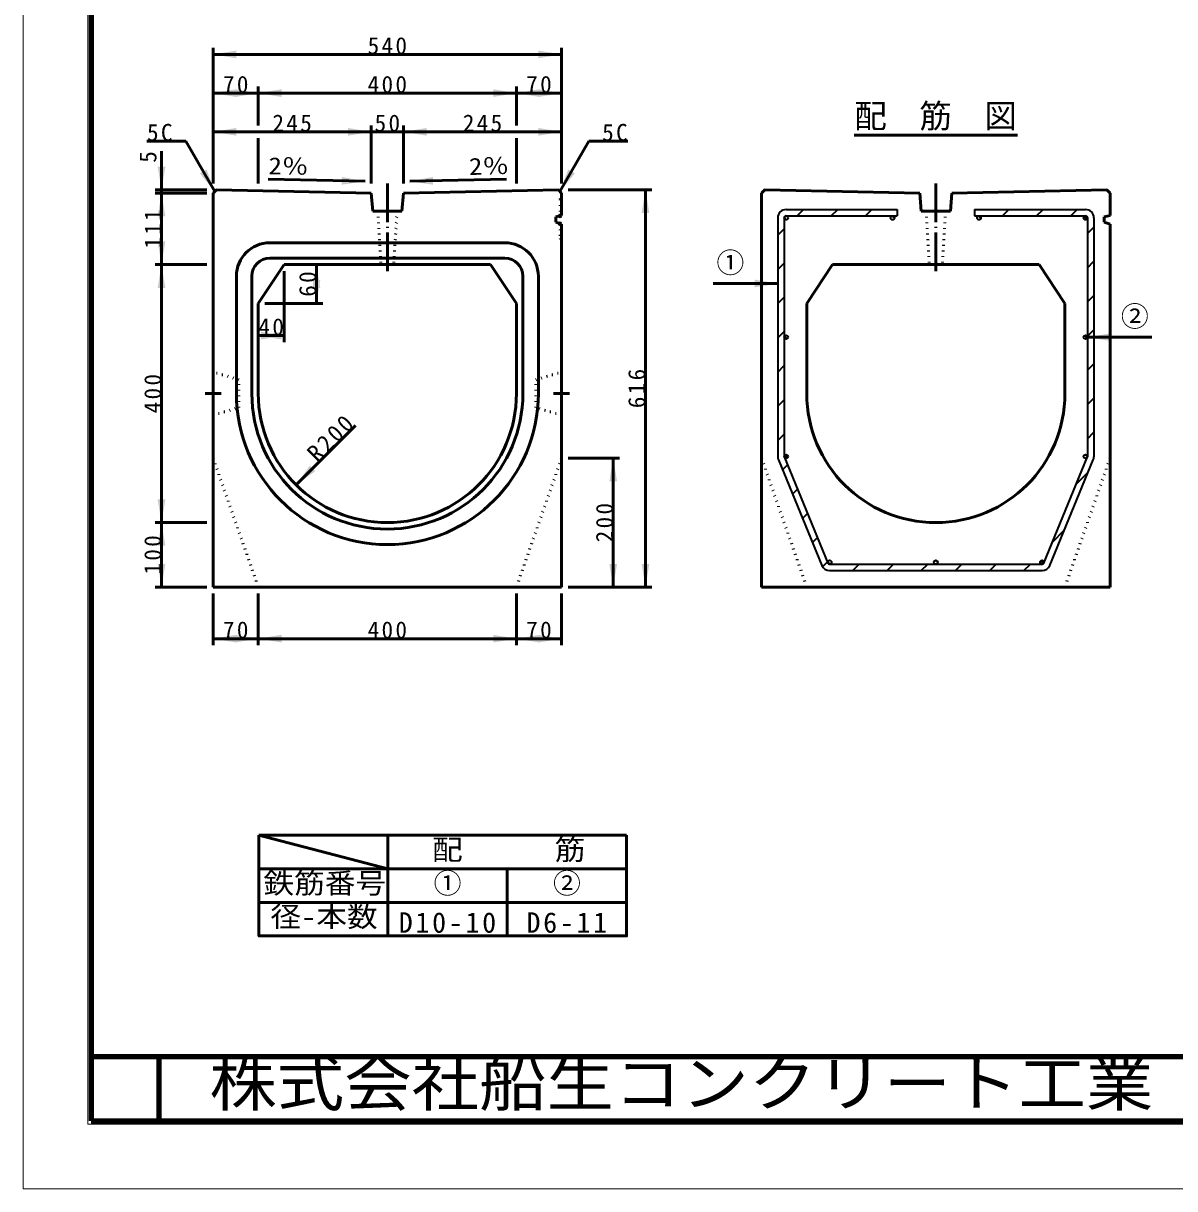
# Model space of a CAD drawing. Units: millimetres, scale not verified. Extents: x -2102 to 2102, y -1485 to 1485.
# Drawn here: x -2102 to -318, y -1485 to 322 of the extents above; entities that cross this region are included whole.
import ezdxf
from ezdxf.enums import TextEntityAlignment as Align

# ---------------------------------------------------------------- set-up
doc = ezdxf.new("R2010")
doc.units = ezdxf.units.MM
doc.header["$LTSCALE"] = 5
doc.header["$PDMODE"] = 32
doc.header["$PDSIZE"] = 2.5
doc.linetypes.add('DOTTED', pattern=[1.75, 0.25, -1.5])
doc.linetypes.add('LONG_DASHED_DOTTED', pattern=[15.25, 12, -1.5, 0.25, -1.5])
doc.layers.add('0-0_V-nasSTD', color=7, linetype='Continuous', lineweight=35)
doc.layers.add('0-1_0', color=7, linetype='Continuous', lineweight=50)
doc.styles.add('ＭＳ ゴシック', font='')
doc.styles.get('ＭＳ ゴシック').set_extended_font_data('MS Gothic')

msp = doc.modelspace()

# ---------------------------------------------------------------- linework, layer by layer
at = {"layer": '0-0_V-nasSTD', "lineweight": 100}
for p, q in [((-1997.5, 1380), (-1997.5, -1380)), ((-1892.5, -1280), (-1892.5, -1380)), ((-1997.5, -1380), (1997.5, -1380))]:
    msp.add_line(p, q, dxfattribs=at)
at = {"layer": '0-0_V-nasSTD', "lineweight": 50}
for p, q in [((-1738.332, 143.887), (-1738.332, 73.887)), ((-1338.332, 143.887), (-1338.332, 73.887)), ((-713.332, 58.887), (-710.832, 30.887)), ((-663.332, 58.887), (-665.832, 30.887)), ((-665.832, 30.887), (-710.832, 30.887)), ((-703.332, 30.887), (-673.332, 30.887)), ((-1737.5, -937), (-1737.5, -989)), ((-1537.5, -937), (-1737.5, -937)), ((-1352.5, -937), (-1537.5, -937)), ((-1167.5, -937), (-1352.5, -937)), ((-1167.5, -989), (-1167.5, -937)), ((-1737.5, -989), (-1737.5, -1041)), ((-1537.5, -989), (-1737.5, -989)), ((-1537.5, -1041), (-1537.5, -989)), ((-1352.5, -989), (-1167.5, -989)), ((-1537.5, -1041), (-1737.5, -1041))]:
    msp.add_line(p, q, dxfattribs=at)
at = {"layer": '0-0_V-nasSTD'}
for p, q in [((-933.332, 20.387), (-933.332, -350.022)), ((-923.332, 20.387), (-923.332, -350.031)), ((-923.279, 20.95), (-919.769, 17.44)), ((-920.332, 33.387), (-748.332, 33.387)), ((-920.332, 23.387), (-748.332, 23.387)), ((-903.405, 23.387), (-893.405, 33.387)), ((-850.372, 23.387), (-840.372, 33.387)), ((-797.339, 23.387), (-787.339, 33.387)), ((-755.947, 23.323), (-752.396, 19.773)), ((-748.332, 33.387), (-748.332, 23.387)), ((-628.332, 33.387), (-628.332, 23.387)), ((-628.332, 33.387), (-456.332, 33.387)), ((-628.332, 33.295), (-628.24, 33.387)), ((-628.332, 33.387), (-628.332, 23.387)), ((-628.332, 23.387), (-456.332, 23.387)), ((-621.644, 23.371), (-618.349, 20.076)), ((-585.207, 23.387), (-575.207, 33.387)), ((-532.174, 23.387), (-522.174, 33.387)), ((-479.141, 23.387), (-469.141, 33.387)), ((-458.295, 22.656), (-454.063, 18.425)), ((-453.332, 20.387), (-453.332, -350.031)), ((-443.332, 20.387), (-443.332, -350.027)), ((-933.332, -6.54), (-923.332, 3.46)), ((-453.332, -3.837), (-443.332, 6.163)), ((-933.332, -59.573), (-923.332, -49.573)), ((-453.332, -56.87), (-443.332, -46.87)), ((-933.332, -112.606), (-923.332, -102.606)), ((-453.332, -109.903), (-443.332, -99.903)), ((-933.332, -165.639), (-923.332, -155.639)), ((-457.595, -161.892), (-453.611, -165.875)), ((-453.332, -162.936), (-443.332, -152.936)), ((-922.978, -163.199), (-918.918, -167.259)), ((-933.332, -218.672), (-923.332, -208.672)), ((-453.332, -215.969), (-443.332, -205.969)), ((-933.332, -271.705), (-923.332, -261.705)), ((-453.332, -269.002), (-443.332, -259.002)), ((-933.332, -324.738), (-923.332, -314.738)), ((-453.332, -322.035), (-443.332, -312.035)), ((-932.353, -354.972), (-864.992, -518.563)), ((-932.353, -354.972), (-932.353, -354.972)), ((-923.107, -351.173), (-855.749, -514.756)), ((-923.107, -351.173), (-923.107, -351.173)), ((-922.493, -347.532), (-918.251, -351.774)), ((-520.916, -514.756), (-453.558, -351.173)), ((-511.671, -518.563), (-444.312, -354.977)), ((-456.698, -346.636), (-453.355, -349.979)), ((-453.558, -351.173), (-453.558, -351.173)), ((-444.312, -354.977), (-444.312, -354.977)), ((-925.989, -370.428), (-918.331, -362.77)), ((-470.443, -392.179), (-452.061, -373.797)), ((-910.521, -407.993), (-902.863, -400.335)), ((-895.053, -445.558), (-887.395, -437.9)), ((-507.566, -482.335), (-489.184, -463.953)), ((-879.585, -483.123), (-871.927, -475.465)), ((-864.992, -518.563), (-864.992, -518.563)), ((-863.971, -520.542), (-856.459, -513.03)), ((-855.929, -513.09), (-852.452, -516.567)), ((-855.749, -514.756), (-855.749, -514.756)), ((-855.749, -514.756), (-855.749, -514.756)), ((-852.975, -516.613), (-523.69, -516.613)), ((-817.009, -526.613), (-807.009, -516.613)), ((-763.976, -526.613), (-753.976, -516.613)), ((-710.943, -526.613), (-700.943, -516.613)), ((-688.68, -510.634), (-685.353, -513.961)), ((-657.91, -526.613), (-647.91, -516.613)), ((-604.877, -526.613), (-594.877, -516.613)), ((-551.844, -526.613), (-541.844, -516.613)), ((-525.476, -511.203), (-521.28, -515.4)), ((-520.916, -514.756), (-520.916, -514.756)), ((-520.916, -514.756), (-520.916, -514.756)), ((-511.671, -518.563), (-511.671, -518.563)), ((-852.971, -526.613), (-523.691, -526.613))]:
    msp.add_line(p, q, dxfattribs=at)
at = {"layer": '0-0_V-nasSTD', "lineweight": 18}
for points in [[(-2102.5, -1485), (-2102.5, 1485), (2102.5, 1485), (2102.5, -1485)], [(-2002.5, -1385), (-2002.5, 1385), (2002.5, 1385), (2002.5, -1385)]]:
    msp.add_lwpolyline(points, close=True, dxfattribs=at)
at = {"layer": '0-0_V-nasSTD', "lineweight": 50}
for points in [[(-1737.5, -937), (-1537.5, -989), (-1537.5, -937)], [(-1537.5, -1093), (-1537.5, -1041), (-1537.5, -989), (-1537.5, -1041), (-1352.5, -1041), (-1352.5, -989), (-1537.5, -989)], [(-1352.5, -1041), (-1352.5, -989), (-1352.5, -1041)], [(-1352.5, -1041), (-1167.5, -1041), (-1167.5, -989)], [(-1352.5, -1093), (-1167.5, -1093), (-1167.5, -1041), (-1167.5, -989)], [(-1167.5, -1093), (-1167.5, -1041), (-1167.5, -989), (-1167.5, -1041)], [(-1737.5, -1041), (-1737.5, -1093), (-1537.5, -1093)], [(-1537.5, -1093), (-1537.5, -1041), (-1537.5, -1093)], [(-1537.5, -1093), (-1352.5, -1093), (-1352.5, -1041)], [(-1352.5, -1093), (-1352.5, -1041), (-1352.5, -1093)], [(-1167.5, -1093), (-1167.5, -1041), (-1167.5, -1093)]]:
    msp.add_lwpolyline(points, dxfattribs=at)
at = {"layer": '0-0_V-nasSTD'}
for centre in [(-920.332, 20.387), (-755.332, 20.387), (-621.332, 20.387), (-456.332, 20.387), (-920.332, -164.613), (-456.332, -164.613), (-920.332, -349.613), (-456.332, -349.613), (-852.975, -513.613), (-688.332, -513.613), (-523.69, -513.613)]:
    msp.add_circle(centre, 3, dxfattribs=at)
for centre, radius, start, end in [((-920.332, 20.387), 13, 90, 180), ((-920.332, 20.387), 3, 90, 180), ((-920.332, 20.387), 3, 90, 180), ((-920.332, 20.387), 3, 90, 180), ((-456.332, 20.387), 13, 0, 90), ((-456.332, 20.387), 3, 0, 90), ((-456.332, 20.387), 3, 0, 90), ((-456.332, 20.387), 3, 0, 90), ((-920.332, -350.022), 13, 180, 202.38013), ((-920.332, -350.031), 3, 180, 202.38013), ((-920.332, -350.031), 3, 180, 202.38013), ((-456.332, -350.031), 3, 337.61987, 0), ((-456.332, -350.031), 3, 337.61987, 0), ((-456.332, -350.027), 13, 337.61987, 0), ((-852.971, -513.613), 13, 202.38013, 270), ((-852.975, -513.613), 3, 202.38013, 270), ((-852.975, -513.613), 3, 202.38013, 270), ((-852.975, -513.613), 3, 202.38053, 270.00103), ((-523.691, -513.613), 13, 270, 337.61987), ((-523.69, -513.613), 3, 270, 337.61987), ((-523.69, -513.613), 3, 270, 337.61987), ((-523.69, -513.613), 3, 269.99901, 337.61947)]:
    msp.add_arc(centre, radius, start, end, dxfattribs=at)
for points in [[(-1808.332, 273.887), (-1772.332, 267.887), (-1772.332, 279.887)], [(-1304.332, 267.887), (-1304.332, 279.887), (-1268.332, 273.887)], [(-1808.332, 213.887), (-1772.332, 207.887), (-1772.332, 219.887)], [(-1774.332, 207.887), (-1774.332, 219.887), (-1738.332, 213.887)], [(-1738.332, 213.887), (-1702.332, 207.887), (-1702.332, 219.887)], [(-1374.332, 207.887), (-1374.332, 219.887), (-1338.332, 213.887)], [(-1338.332, 213.887), (-1302.332, 207.887), (-1302.332, 219.887)], [(-1304.332, 207.887), (-1304.332, 219.887), (-1268.332, 213.887)], [(-1808.332, 153.887), (-1772.332, 147.887), (-1772.332, 159.887)], [(-1599.332, 147.887), (-1599.332, 159.887), (-1563.332, 153.887)], [(-1513.332, 153.887), (-1477.332, 147.887), (-1477.332, 159.887)], [(-1304.332, 147.887), (-1304.332, 159.887), (-1268.332, 153.887)], [(-1894.332, 99.887), (-1888.332, 63.887), (-1882.332, 99.887)], [(-1829.029, 89.564), (-1818.636, 95.564), (-1805.832, 61.387)], [(-1270.832, 61.387), (-1258.029, 95.564), (-1247.636, 89.564)], [(-1609.064, 71.853), (-1608.814, 83.851), (-1572.947, 77.102)], [(-1503.718, 77.102), (-1467.851, 83.851), (-1467.601, 71.853)], [(-1894.332, 22.887), (-1888.332, 58.887), (-1882.332, 22.887)], [(-1144.332, 27.887), (-1138.332, 63.887), (-1132.332, 27.887)], [(-1894.332, -16.113), (-1888.332, -52.113), (-1882.332, -16.113)], [(-1894.332, -88.113), (-1888.332, -52.113), (-1882.332, -88.113)], [(-1654.332, -88.113), (-1648.332, -52.113), (-1642.332, -88.113)], [(-1654.332, -76.113), (-1648.332, -112.113), (-1642.332, -76.113)], [(-969.332, -87.366), (-969.332, -75.366), (-933.332, -81.366)], [(-1738.332, -162.113), (-1702.332, -168.113), (-1702.332, -156.113)], [(-1734.332, -168.113), (-1734.332, -156.113), (-1698.332, -162.113)], [(-453.332, -164.613), (-417.332, -170.613), (-417.332, -158.613)], [(-1194.332, -388.113), (-1188.332, -352.113), (-1182.332, -388.113)], [(-1679.754, -393.535), (-1658.541, -363.836), (-1650.055, -372.321)], [(-1894.332, -416.113), (-1888.332, -452.113), (-1882.332, -416.113)], [(-1894.332, -488.113), (-1888.332, -452.113), (-1882.332, -488.113)], [(-1894.332, -516.113), (-1888.332, -552.113), (-1882.332, -516.113)], [(-1194.332, -516.113), (-1188.332, -552.113), (-1182.332, -516.113)], [(-1144.332, -516.113), (-1138.332, -552.113), (-1132.332, -516.113)], [(-1808.332, -632.113), (-1772.332, -638.113), (-1772.332, -626.113)], [(-1774.332, -638.113), (-1774.332, -626.113), (-1738.332, -632.113)], [(-1738.332, -632.113), (-1702.332, -638.113), (-1702.332, -626.113)], [(-1374.332, -638.113), (-1374.332, -626.113), (-1338.332, -632.113)], [(-1338.332, -632.113), (-1302.332, -638.113), (-1302.332, -626.113)], [(-1304.332, -638.113), (-1304.332, -626.113), (-1268.332, -632.113)]]:
    msp.add_solid(points, dxfattribs=at)
at = {"layer": '0-1_0'}
for p, q in [((-1808.332, 73.887), (-1808.332, 283.887)), ((-1808.332, 273.887), (-1268.332, 273.887)), ((-1268.332, 73.887), (-1268.332, 283.887)), ((-1738.332, 163.887), (-1738.332, 223.887)), ((-1338.332, 163.887), (-1338.332, 223.887)), ((-1563.332, 73.887), (-1563.332, 163.887)), ((-1513.332, 73.887), (-1513.332, 163.887)), ((-1563.332, 153.887), (-1808.332, 153.887)), ((-1563.332, 153.887), (-1513.332, 153.887)), ((-1513.332, 153.887), (-1268.332, 153.887)), ((-814.736, 148.887), (-561.929, 148.887)), ((-1910.832, 139.329), (-1850.832, 139.329)), ((-1850.832, 139.329), (-1805.832, 61.387)), ((-1225.832, 139.329), (-1270.832, 61.387)), ((-1225.832, 139.329), (-1165.832, 139.329)), ((-1888.332, 123.887), (-1888.332, 63.887)), ((-1572.947, 77.102), (-1722.914, 80.226)), ((-1503.718, 77.102), (-1353.751, 80.226)), ((-1818.332, 63.887), (-1898.332, 63.887)), ((-1818.332, 58.887), (-1898.332, 58.887)), ((-1888.332, 58.887), (-1888.332, 63.887)), ((-1888.332, -52.113), (-1888.332, 58.887)), ((-1808.332, -552.113), (-1808.332, 58.887)), ((-1563.332, 58.887), (-1560.832, 30.887)), ((-1513.332, 58.887), (-1515.832, 30.887)), ((-1268.332, 58.887), (-1268.332, 23.902)), ((-1258.332, 63.887), (-1128.332, 63.887)), ((-1138.332, -552.113), (-1138.332, 63.887)), ((-958.332, -552.113), (-958.332, 58.887)), ((-418.332, 58.887), (-418.332, 23.902)), ((-1515.832, 30.887), (-1560.832, 30.887)), ((-1553.332, 30.887), (-1523.332, 30.887)), ((-1277.332, 21.887), (-1268.332, 23.902)), ((-1277.332, 13.887), (-1277.332, 21.887)), ((-427.332, 21.887), (-418.332, 23.902)), ((-427.332, 13.887), (-427.332, 21.887)), ((-1277.332, 13.887), (-1268.332, 10.528)), ((-1268.332, -552.113), (-1268.332, 10.528)), ((-427.332, 13.887), (-418.332, 10.528)), ((-418.332, -552.113), (-418.332, 10.528)), ((-1720.332, -18.113), (-1356.332, -18.113)), ((-1818.332, -52.113), (-1898.332, -52.113)), ((-1698.332, -52.113), (-1738.332, -112.113)), ((-1720.332, -42.113), (-1356.332, -42.113)), ((-1698.332, -52.113), (-1378.332, -52.113)), ((-1648.332, -112.113), (-1648.332, -52.113)), ((-1378.332, -52.113), (-1338.332, -112.113)), ((-848.332, -52.113), (-888.332, -112.113)), ((-848.332, -52.113), (-528.332, -52.113)), ((-528.332, -52.113), (-488.332, -112.113)), ((-1772.332, -102.113), (-1772.332, -70.113)), ((-1748.332, -102.113), (-1748.332, -70.113)), ((-1698.332, -62.113), (-1698.332, -172.113)), ((-1328.332, -70.113), (-1328.332, -102.113)), ((-1304.332, -70.113), (-1304.332, -102.113)), ((-1033.332, -81.366), (-933.332, -81.366)), ((-1772.332, -252.113), (-1772.332, -102.113)), ((-1748.332, -252.113), (-1748.332, -102.113)), ((-1328.332, -102.113), (-1328.332, -252.113)), ((-1304.332, -102.113), (-1304.332, -252.113)), ((-1738.332, -112.113), (-1738.332, -252.113)), ((-1728.332, -112.113), (-1638.332, -112.113)), ((-1338.332, -112.113), (-1338.332, -252.113)), ((-888.332, -112.113), (-888.332, -252.113)), ((-488.332, -112.113), (-488.332, -252.113)), ((-1738.332, -162.113), (-1698.332, -162.113)), ((-353.332, -164.613), (-453.332, -164.613)), ((-1679.754, -393.535), (-1587.83, -301.611)), ((-1258.332, -352.113), (-1178.332, -352.113)), ((-1188.332, -552.113), (-1188.332, -352.113)), ((-1818.332, -452.113), (-1898.332, -452.113)), ((-1818.332, -552.113), (-1898.332, -552.113)), ((-1808.332, -552.113), (-1268.332, -552.113)), ((-1258.332, -552.113), (-1128.332, -552.113)), ((-958.332, -552.113), (-418.332, -552.113)), ((-1808.332, -562.113), (-1808.332, -642.113)), ((-1738.332, -562.113), (-1738.332, -642.113)), ((-1338.332, -562.113), (-1338.332, -642.113)), ((-1268.332, -562.113), (-1268.332, -642.113)), ((-1808.332, -632.113), (-1738.332, -632.113)), ((-1738.332, -632.113), (-1338.332, -632.113)), ((-1338.332, -632.113), (-1268.332, -632.113))]:
    msp.add_line(p, q, dxfattribs=at)
at = {"layer": '0-1_0', "linetype": 'LONG_DASHED_DOTTED'}
for p, q in [((-1538.332, 73.887), (-1538.332, -67.113)), ((-688.332, 73.887), (-688.332, -67.113)), ((-1795.832, -252.113), (-1820.832, -252.113)), ((-1280.832, -252.113), (-1255.832, -252.113))]:
    msp.add_line(p, q, dxfattribs=at)
at = {"layer": '0-1_0', "linetype": 'DOTTED'}
for p, q in [((-1270.632, 48.887), (-1268.332, 51.187)), ((-1270.632, 48.887), (-1270.632, 23.387)), ((-1553.332, 30.887), (-1548.332, -52.113)), ((-1523.332, 30.887), (-1528.332, -52.113)), ((-703.332, 30.887), (-698.332, -52.113)), ((-673.332, 30.887), (-678.332, -52.113)), ((-1308.332, -230.613), (-1268.332, -218.613)), ((-1308.332, -273.613), (-1308.332, -230.613)), ((-1268.332, -218.613), (-1268.332, -285.613)), ((-1268.332, -285.613), (-1308.332, -273.613)), ((-1808.332, -352.113), (-1738.332, -552.113)), ((-1268.332, -352.113), (-1338.332, -552.113)), ((-958.332, -352.113), (-888.332, -552.113)), ((-418.332, -352.113), (-488.332, -552.113))]:
    msp.add_line(p, q, dxfattribs=at)
at = {"layer": '0-1_0', "lineweight": 100}
msp.add_line((-1997.5, -1280), (1997.5, -1280), dxfattribs=at)
at = {"layer": '0-1_0'}
for points in [[(-1808.332, 213.887), (-1738.332, 213.887), (-1338.332, 213.887), (-1268.332, 213.887)], [(-1563.332, 58.887), (-1803.332, 63.887), (-1808.332, 58.887)], [(-1513.332, 58.887), (-1273.332, 63.887), (-1268.332, 58.887)], [(-713.332, 58.887), (-953.332, 63.887), (-958.332, 58.887)], [(-663.332, 58.887), (-423.332, 63.887), (-418.332, 58.887)], [(-1888.332, -552.113), (-1888.332, -452.113), (-1888.332, -52.113)]]:
    msp.add_lwpolyline(points, dxfattribs=at)
at = {"layer": '0-1_0', "linetype": 'DOTTED'}
msp.add_lwpolyline([(-1270.632, 11.387), (-1270.632, -11.113), (-1268.332, -13.413)], dxfattribs=at)
msp.add_lwpolyline([(-1768.332, -230.613), (-1808.332, -218.613), (-1808.332, -285.613), (-1768.332, -273.613)], close=True, dxfattribs=at)
at = {"layer": '0-1_0'}
for centre, radius, start, end in [((-1720.332, -70.113), 52, 90, 180), ((-1356.332, -70.113), 52, 0, 90), ((-1720.332, -70.113), 28, 90, 180), ((-1356.332, -70.113), 28, 0, 90), ((-1538.332, -252.113), 234, 180, 270), ((-1538.332, -252.113), 210, 180, 270), ((-1538.332, -252.113), 200, 180, 270), ((-1538.332, -252.113), 200, 270, 0), ((-1538.332, -252.113), 210, 270, 0), ((-1538.332, -252.113), 234, 270, 0), ((-688.332, -252.113), 200, 180, 270), ((-688.332, -252.113), 200, 270, 0)]:
    msp.add_arc(centre, radius, start, end, dxfattribs=at)
for p in [(-1270.632, 23.387), (-1270.632, 11.387)]:
    msp.add_point(p, dxfattribs=at)

# ---------------------------------------------------------------- texts
at = {"layer": '0-0_V-nasSTD', "style": 'ＭＳ ゴシック'}
for s, height, p in [('配\u3000筋\u3000図', 36.95, (-814.736, 148.887)), ('①', 31.67, (-1028.332, -74.366)), ('②', 31.67, (-401.532, -157.613)), ('①', 31.67, (-1466.6, -1036.6)), ('②', 31.67, (-1281.6, -1036.6))]:
    msp.add_text(s, height=height, dxfattribs=at).set_placement(p, align=Align.BOTTOM_LEFT)
msp.add_text('5', height=26.39, rotation=90, dxfattribs=at).set_placement((-1888.332, 105.887), align=Align.BOTTOM_LEFT)
at = {"layer": '0-0_V-nasSTD', "style": 'ＭＳ ゴシック', "width": 1.15}
for rotation, p in [(358.807, (-1722.914, 80.226)), (1.193, (-1411.338, 79.027))]:
    msp.add_text('2％', height=26.39, rotation=rotation, dxfattribs=at).set_placement(p, align=Align.BOTTOM_LEFT)
at = {"layer": '0-0_V-nasSTD', "style": 'ＭＳ ゴシック', "width": 1.1}
for s, height, p in [('配\u3000\u3000\u3000筋', 31.67, (-1469.14, -984.6)), ('鉄筋番号', 31.67, (-1730.38, -1036.6)), ('径-本数', 31.67, (-1719.58, -1088.6)), ('株式会社船生コンクリート工業', 69.65, (-1814.221, -1377.45))]:
    msp.add_text(s, height=height, dxfattribs=at).set_placement(p, align=Align.BOTTOM_LEFT)
at = {"layer": '0-0_V-nasSTD', "attachment_point": 7, "style": 'ＭＳ ゴシック'}
for s, insert, char_height in [('\\T1.2;540', (-1568.932, 273.887), 26.39), ('\\T1.2;70', (-1793.132, 213.887), 26.39), ('\\T1.2;400', (-1568.932, 213.887), 26.39), ('\\T1.2;70', (-1323.132, 213.887), 26.39), ('\\T1.2;5C', (-1910.832, 139.329), 26.39), ('\\T1.2;245', (-1716.432, 153.887), 26.39), ('\\T1.2;50', (-1558.132, 153.887), 26.39), ('\\T1.2;245', (-1421.432, 153.887), 26.39), ('\\T1.2;5C', (-1205.432, 139.329), 26.39), ('\\T1.2;40', (-1738.132, -162.113), 26.39), ('\\T1.2;70', (-1793.132, -632.113), 26.39), ('\\T1.2;400', (-1568.932, -632.113), 26.39), ('\\T1.2;70', (-1323.132, -632.113), 26.39), ('\\T1.2;D10-10', (-1520.6, -1088.6), 31.67), ('\\T1.2;D6-11', (-1322.64, -1088.6), 31.67)]:
    msp.add_mtext(s, dxfattribs=dict(at, insert=insert, char_height=char_height))
at = {"layer": '0-0_V-nasSTD', "char_height": 26.39, "attachment_point": 7, "style": 'ＭＳ ゴシック'}
for s, insert, rotation in [('\\T1.2;111', (-1888.332, -27.213), 90), ('\\T1.2;60', (-1648.332, -101.913), 90), ('\\T1.2;616', (-1138.332, -274.713), 90), ('\\T1.2;400', (-1888.332, -282.713), 90), ('\\T1.2;R200', (-1646.378, -360.159), 45), ('\\T1.2;200', (-1188.332, -482.713), 90), ('\\T1.2;100', (-1888.332, -532.713), 90)]:
    msp.add_mtext(s, dxfattribs=dict(at, insert=insert, rotation=rotation))

doc.saveas('drawing.dxf')
